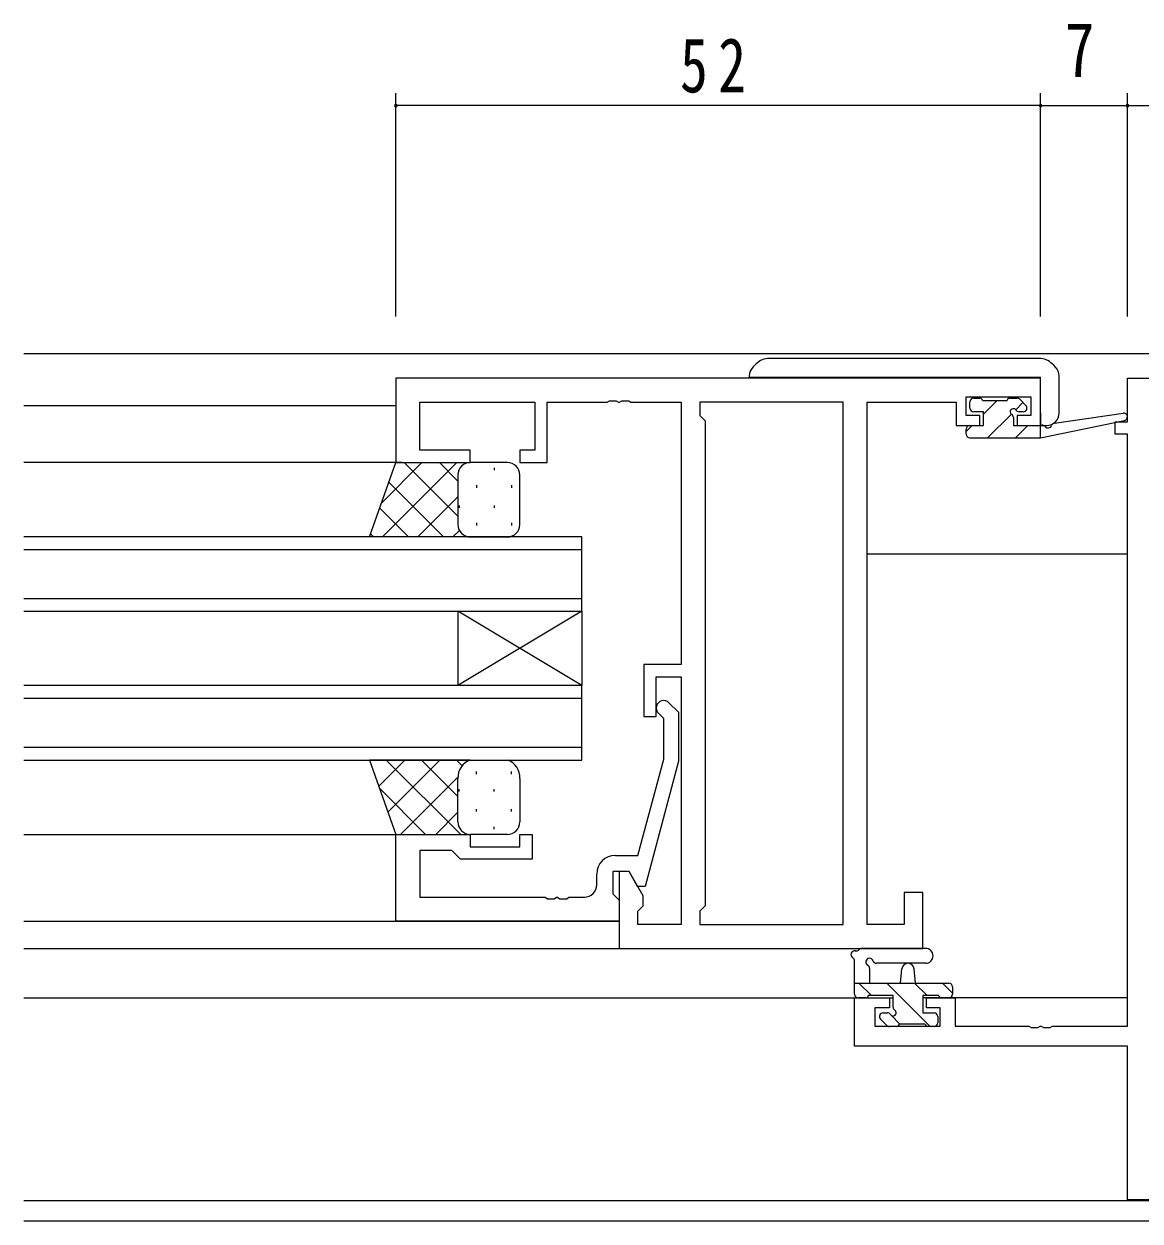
# Model space of a CAD drawing. Units: millimetres on the paper. Extents: x -397 to 397, y -282 to 282.
# Drawn here: x 34.8 to 124.9, y 8.9 to 105.5 of the extents above; entities that cross this region are included whole.
import ezdxf
from ezdxf.enums import TextEntityAlignment as Align

# ---------------------------------------------------------------- set-up
doc = ezdxf.new("R2010")
doc.units = ezdxf.units.MM
for name, color, linetype, lineweight in [('0-3_YKK_11', 7, 'Continuous', 18), ('0-4_YKK_12', 2, 'Continuous', 18), ('0-5_YKK_13', 4, 'Continuous', 18), ('0-7_YKK_D', 6, 'Continuous', 18)]:
    doc.layers.add(name, color=color, linetype=linetype, lineweight=lineweight)
doc.styles.add('ＭＳ ゴシック', font='')
doc.styles.get('ＭＳ ゴシック').set_extended_font_data('MS Gothic')

msp = doc.modelspace()

# ---------------------------------------------------------------- linework, layer by layer
at = {"layer": '0-3_YKK_11'}
for p, q in [((64.842, 76.923), (64.842, 70.123)), ((116.842, 76.923), (64.842, 76.923)), ((116.842, 73.123), (116.842, 76.923)), ((123.842, 73.423), (123.842, 76.923)), ((123.842, 76.923), (143.842, 76.923)), ((110.842, 75.423), (116.042, 75.423)), ((110.842, 73.923), (110.842, 75.423)), ((116.042, 75.423), (116.042, 73.923)), ((66.772, 71.123), (66.772, 74.993)), ((66.772, 74.993), (76.042, 74.993)), ((76.042, 74.993), (76.042, 71.123)), ((77.042, 74.993), (81.884, 74.993)), ((77.042, 70.123), (77.042, 74.993)), ((87.842, 74.993), (87.842, 53.823)), ((100.912, 74.993), (89.342, 74.993)), ((89.342, 74.993), (89.342, 73.923)), ((100.912, 32.853), (100.912, 74.993)), ((100.912, 32.853), (100.912, 74.993)), ((102.842, 74.993), (110.042, 74.993)), ((102.842, 32.853), (102.842, 74.993)), ((110.042, 74.993), (110.042, 74.193)), ((89.342, 73.923), (89.772, 73.493)), ((89.772, 73.493), (89.772, 34.353)), ((110.042, 74.193), (110.042, 73.123)), ((123.842, 24.653), (123.842, 72.423)), ((70.842, 71.123), (66.772, 71.123)), ((70.842, 70.123), (70.842, 71.123)), ((64.842, 70.123), (70.842, 70.123)), ((87.842, 53.823), (84.842, 53.823)), ((84.842, 53.823), (84.842, 49.623)), ((85.842, 52.823), (87.842, 52.823)), ((85.842, 49.623), (85.842, 52.823)), ((87.842, 52.823), (87.842, 32.853)), ((84.842, 49.623), (85.842, 49.623)), ((84.362, 38.423), (86.442, 46.185)), ((87.642, 46.027), (84.935, 35.923)), ((64.842, 33.123), (64.842, 40.123)), ((64.842, 40.123), (70.842, 40.123)), ((66.772, 38.823), (66.772, 35.053)), ((69.342, 38.823), (66.772, 38.823)), ((82.542, 38.423), (84.362, 38.423)), ((81.042, 36.053), (81.042, 36.923)), ((66.772, 35.053), (76.884, 35.053)), ((78.8, 35.053), (80.042, 35.053)), ((82.842, 33.123), (64.842, 33.123)), ((82.842, 30.923), (107.342, 30.923)), ((107.642, 26.923), (109.942, 26.923)), ((123.842, 23.023), (101.842, 23.023)), ((123.842, 10.623), (123.842, 23.023)), ((143.842, 10.623), (123.842, 10.623))]:
    msp.add_line(p, q, dxfattribs=at)
for points in [[(81.884, 74.993), (82.067, 75.113), (82.617, 75.113), (82.8, 74.993), (82.884, 74.993), (83.067, 75.113), (83.617, 75.113), (83.8, 74.993), (87.842, 74.993)], [(110.042, 73.123), (111.942, 73.123), (111.942, 73.923), (110.842, 73.923)], [(116.042, 73.923), (114.942, 73.923), (114.942, 73.123), (116.842, 73.123)], [(123.842, 72.423), (122.842, 72.423), (122.842, 73.423), (123.842, 73.423)], [(76.042, 71.123), (74.842, 71.123), (74.842, 70.123), (77.042, 70.123)], [(86.866, 50.748), (87.642, 49.972), (87.642, 46.027)], [(86.442, 46.185), (86.442, 49.475), (86.018, 49.899)], [(70.842, 40.123), (70.842, 39.123), (74.842, 39.123), (74.842, 40.123), (75.842, 40.123), (75.842, 38.123), (70.042, 38.123), (69.542, 38.623), (69.342, 38.823)], [(84.935, 35.923), (84.335, 35.923), (83.642, 37.123), (82.342, 37.123), (82.342, 35.323), (82.542, 35.123), (82.842, 34.823), (82.842, 33.123)], [(87.842, 32.853), (84.342, 32.853), (84.342, 33.923), (84.772, 34.353), (84.772, 35.166), (83.642, 37.123), (82.842, 37.123), (82.842, 30.923)], [(76.884, 35.053), (77.067, 34.933), (77.617, 34.933), (77.8, 35.053), (77.884, 35.053), (78.067, 34.933), (78.617, 34.933), (78.8, 35.053)], [(107.342, 30.923), (107.342, 35.423), (105.842, 35.423), (105.842, 32.853), (102.842, 32.853)], [(89.772, 34.353), (89.342, 33.923), (89.342, 32.853), (100.912, 32.853)], [(101.842, 23.023), (101.842, 26.923), (104.642, 26.923), (104.642, 26.123), (103.472, 26.123), (103.472, 24.653), (108.742, 24.653), (108.742, 26.123), (107.642, 26.123), (107.642, 26.923)], [(109.942, 26.923), (109.942, 24.653), (115.884, 24.653), (116.067, 24.533), (116.617, 24.533), (116.8, 24.653), (116.884, 24.653), (117.067, 24.533), (117.617, 24.533), (117.8, 24.653), (123.842, 24.653)]]:
    msp.add_lwpolyline(points, dxfattribs=at)
for centre, radius, start, end in [((86.442, 50.323), 0.6, 44.99999, 225.00001), ((82.542, 36.923), 1.5, 90.00001, 179.99999), ((80.042, 36.053), 1, 270.00001, 359.99999)]:
    msp.add_arc(centre, radius, start, end, dxfattribs=at)
at = {"layer": '0-4_YKK_12'}
for p, q in [((34.842, 78.923), (232.842, 78.923)), ((34.842, 74.723), (64.842, 74.723)), ((65.342, 70.123), (34.842, 70.123)), ((79.842, 64.123), (34.842, 64.123)), ((79.842, 58.123), (79.842, 64.123)), ((34.842, 63.123), (79.842, 63.123)), ((123.842, 62.723), (102.842, 62.723)), ((79.842, 59.123), (34.842, 59.123)), ((34.842, 58.123), (79.842, 58.123)), ((69.842, 58.123), (69.842, 52.123)), ((79.842, 52.123), (69.842, 58.123)), ((79.842, 58.123), (69.842, 52.123)), ((79.842, 58.123), (79.842, 52.123)), ((79.842, 52.123), (34.842, 52.123)), ((79.842, 46.123), (79.842, 52.123)), ((34.842, 51.123), (79.842, 51.123)), ((79.842, 47.123), (34.842, 47.123)), ((34.842, 46.123), (79.842, 46.123)), ((34.842, 40.123), (65.342, 40.123)), ((34.842, 33.123), (82.842, 33.123)), ((34.842, 30.923), (83.142, 30.923)), ((34.842, 26.923), (104.942, 26.923)), ((123.842, 26.923), (107.342, 26.923)), ((232.842, 10.553), (34.842, 10.553)), ((232.842, 8.923), (34.842, 8.923))]:
    msp.add_line(p, q, dxfattribs=at)
at = {"layer": '0-5_YKK_13'}
for p, q in [((109.963, 78.524), (94.963, 78.524)), ((93.902, 78.084), (93.635, 77.816)), ((117.895, 77.97), (117.781, 78.084)), ((118.049, 77.816), (117.895, 77.97)), ((93.342, 77.109), (93.342, 77.024)), ((93.342, 76.923), (93.342, 77.024)), ((93.342, 77.024), (94.342, 77.024)), ((94.342, 77.024), (107.342, 77.024)), ((109.342, 77.024), (116.842, 77.024)), ((116.842, 74.124), (116.842, 77.024)), ((118.342, 76.997), (118.342, 77.109)), ((118.342, 74.124), (118.342, 76.997)), ((111.142, 74.523), (111.142, 75.023)), ((111.442, 75.323), (111.942, 75.323)), ((112.142, 75.123), (114.142, 75.123)), ((113.323, 75.123), (112.242, 74.042)), ((114.342, 75.323), (114.942, 75.323)), ((115.417, 74.972), (114.831, 74.386)), ((115.154, 75.235), (115.654, 74.735)), ((112.242, 74.223), (111.442, 74.223)), ((112.242, 73.123), (112.242, 74.223)), ((114.479, 74.034), (112.568, 72.123)), ((115.442, 74.223), (115.103, 74.223)), ((116.84, 72.123), (123.601, 73.53)), ((117.954, 73.297), (123.496, 74.12)), ((111.323, 73.123), (110.842, 72.642)), ((110.842, 72.423), (110.842, 72.823)), ((111.142, 73.123), (112.242, 73.123)), ((115.813, 73.123), (114.813, 72.123)), ((116.84, 73.123), (116.927, 73.137)), ((116.84, 72.123), (116.84, 73.123)), ((116.928, 73.124), (117.342, 73.124)), ((111.142, 72.123), (116.84, 72.123)), ((62.699, 64.123), (64.842, 70.123)), ((63.676, 66.859), (66.94, 70.123)), ((63.769, 64.123), (69.769, 70.123)), ((64.842, 70.123), (70.842, 70.123)), ((69.842, 65.802), (65.521, 70.123)), ((69.842, 68.63), (68.349, 70.123)), ((73.842, 70.123), (70.842, 70.123)), ((72.762, 69.703), (72.762, 69.503)), ((69.842, 69.123), (69.842, 65.123)), ((74.842, 65.123), (74.842, 69.123)), ((68.692, 64.123), (64.276, 68.539)), ((71.347, 68.288), (71.347, 68.088)), ((74.177, 68.288), (74.177, 68.088)), ((66.597, 64.123), (69.842, 67.368)), ((69.932, 66.673), (69.932, 66.473)), ((72.762, 66.673), (72.762, 66.473)), ((65.864, 64.123), (63.532, 66.455)), ((71.347, 65.258), (71.347, 65.058)), ((74.177, 65.258), (74.177, 65.058)), ((70.842, 64.123), (62.699, 64.123)), ((63.035, 64.123), (62.787, 64.371)), ((69.426, 64.123), (69.958, 64.656)), ((70.842, 64.123), (73.842, 64.123)), ((70.842, 46.123), (62.699, 46.123)), ((62.699, 46.123), (64.842, 40.123)), ((62.71, 46.093), (62.739, 46.123)), ((63.454, 44.009), (65.568, 46.123)), ((70.065, 40.123), (64.065, 46.123)), ((64.198, 41.925), (68.396, 46.123)), ((69.842, 43.175), (66.893, 46.123)), ((70.188, 45.657), (69.722, 46.123)), ((70.842, 46.123), (73.842, 46.123)), ((65.225, 40.123), (69.842, 44.74)), ((69.842, 41.123), (69.842, 44.623)), ((71.347, 44.988), (71.347, 45.188)), ((74.177, 44.988), (74.177, 45.188)), ((74.842, 44.623), (74.842, 41.123)), ((67.236, 40.123), (63.512, 43.848)), ((69.932, 43.573), (69.932, 43.773)), ((72.762, 43.573), (72.762, 43.773)), ((68.053, 40.123), (69.842, 41.912)), ((71.347, 41.958), (71.347, 42.158)), ((74.177, 41.958), (74.177, 42.158)), ((69.932, 40.709), (69.932, 40.743)), ((72.762, 40.543), (72.762, 40.743)), ((64.842, 40.123), (70.842, 40.123)), ((73.842, 40.123), (70.842, 40.123)), ((107.57, 30.923), (102.407, 30.923)), ((101.842, 27.223), (101.842, 29.904)), ((103.042, 29.304), (103.042, 28.123)), ((107.57, 29.723), (103.609, 29.721)), ((105.542, 28.123), (105.644, 29.268)), ((106.742, 28.123), (106.64, 29.268)), ((101.842, 28.123), (109.442, 28.123)), ((103.189, 27.123), (102.189, 28.123)), ((107.934, 24.623), (104.434, 28.123)), ((107.679, 27.123), (106.679, 28.123)), ((109.742, 27.305), (108.924, 28.123)), ((109.742, 27.823), (109.742, 27.223)), ((102.742, 26.923), (102.142, 26.923)), ((109.442, 26.923), (108.842, 26.923)), ((104.43, 24.711), (103.93, 25.211)), ((104.142, 25.723), (104.481, 25.723)), ((104.757, 25.555), (104.626, 25.686)), ((105.489, 24.823), (104.774, 25.538)), ((108.542, 25.423), (108.542, 24.923)), ((105.242, 24.623), (104.642, 24.623)), ((107.542, 24.823), (105.442, 24.823)), ((108.242, 24.623), (107.742, 24.623))]:
    msp.add_line(p, q, dxfattribs=at)
for points in [[(116.72, 78.524), (116.67, 78.524), (109.963, 78.524)], [(107.342, 77.024), (107.634, 77.024), (108.298, 77.024), (108.342, 77.024), (109.342, 77.024)], [(114.642, 73.762), (114.642, 73.123), (116.84, 73.123)], [(116.842, 74.124), (116.842, 73.124), (116.928, 73.124)], [(104.942, 26.184), (104.942, 27.123), (102.942, 27.123)], [(108.642, 27.123), (107.342, 27.123), (107.342, 25.723), (108.242, 25.723)]]:
    msp.add_lwpolyline(points, dxfattribs=at)
for centre, radius, start, end in [((94.963, 77.024), 1.5, 90, 135), ((116.72, 77.024), 1.5, 45, 90), ((94.342, 77.109), 1, 135, 180), ((117.342, 77.109), 1, 0, 45), ((111.442, 75.023), 0.3, 90, 180), ((111.442, 74.523), 0.3, 180, 270), ((111.942, 75.123), 0.2, 0, 90), ((114.342, 75.123), 0.2, 90, 180), ((114.642, 74.223), 0.25, 33.05573, 236.94427), ((114.942, 75.023), 0.3, 45, 90), ((115.442, 74.523), 0.3, 270, 45), ((114.342, 73.762), 0.3, 0, 56.94427), ((115.103, 74.523), 0.3, 213.05573, 270), ((117.342, 74.124), 1, 270, 0), ((123.54, 73.823), 0.3, 281.74981, 98.44936), ((111.142, 72.823), 0.3, 90, 180), ((116.975, 72.841), 0.3, 39.19754, 99.19754), ((117.44, 73.22), 0.3, 219.19754, 338.44936), ((117.998, 73), 0.3, 98.44936, 158.44936), ((111.142, 72.423), 0.3, 180, 270), ((70.842, 69.123), 1, 90.0001, 180.0001), ((73.842, 69.123), 1, 0.0001, 90.0001), ((70.842, 65.123), 1, 180.0001, 270.0001), ((73.842, 65.123), 1, 270.0001, 0.0001), ((71.374, 44.685), 1.534, 110.30864, 182.31157), ((73.31, 44.685), 1.534, 357.6883, 69.69119), ((70.842, 41.123), 1, 179.9999, 269.9999), ((73.842, 41.123), 1, 269.9999, 359.9999), ((102.407, 30.623), 0.3, 90, 139.47122), ((107.569, 30.323), 0.6, 270.04023, 90.04023), ((101.842, 30.423), 0.3, 79.47122, 240), ((101.542, 29.904), 0.3, 0, 60), ((101.951, 31.013), 0.3, 259.47122, 319.47122), ((103.042, 29.823), 0.3, 19.18976, 240), ((102.742, 29.304), 0.3, 0, 60), ((103.608, 30.021), 0.3, 199.18976, 270.04023), ((106.142, 29.223), 0.5, 5.09207, 174.90793), ((109.442, 27.823), 0.3, 0, 90), ((102.142, 27.223), 0.3, 180, 270), ((102.742, 27.123), 0.2, 270, 0), ((108.842, 27.123), 0.2, 180, 270), ((109.442, 27.223), 0.3, 270, 0), ((105.242, 26.184), 0.3, 180, 236.94427), ((104.142, 25.423), 0.3, 90, 225), ((104.481, 25.423), 0.3, 33.05573, 90), ((104.942, 25.723), 0.25, 213.05573, 56.94427), ((108.242, 25.423), 0.3, 0, 90), ((104.642, 24.923), 0.3, 225, 270), ((105.242, 24.823), 0.2, 270, 0), ((107.742, 24.823), 0.2, 180, 270), ((108.242, 24.923), 0.3, 270, 0)]:
    msp.add_arc(centre, radius, start, end, dxfattribs=at)
at = {"layer": '0-7_YKK_D'}
for p, q in [((64.842, 81.923), (64.842, 99.923)), ((116.842, 81.923), (116.842, 99.923)), ((116.844, 81.923), (116.844, 99.923)), ((123.842, 81.923), (123.842, 99.923)), ((123.842, 81.923), (123.842, 99.923)), ((116.842, 98.923), (64.842, 98.923))]:
    msp.add_line(p, q, dxfattribs=at)
msp.add_lwpolyline([(116.844, 98.923), (123.842, 98.923), (143.842, 98.923)], dxfattribs=at)
for centre, start, end in [((64.842, 98.923), 0, 180), ((64.842, 98.923), 180, 0), ((116.842, 98.923), 0, 180), ((116.842, 98.923), 180, 0), ((116.844, 98.923), 0, 180), ((116.844, 98.923), 180, 0), ((123.842, 98.923), 0, 180), ((123.842, 98.923), 0, 180), ((123.842, 98.923), 180, 0), ((123.842, 98.923), 180, 0)]:
    msp.add_arc(centre, 0.106, start, end, dxfattribs=at)

# ---------------------------------------------------------------- texts
at = {"layer": '0-7_YKK_D', "color": 7, "style": 'ＭＳ ゴシック', "width": 0.8}
msp.add_text('7', height=4.399, dxfattribs=at).set_placement((118.796, 99.923), align=Align.BOTTOM_LEFT)
at = {"layer": '0-7_YKK_D', "color": 7, "insert": (87.76, 99.923), "char_height": 4.399, "attachment_point": 7, "style": 'ＭＳ ゴシック'}
msp.add_mtext('\\T1.37;\\W0.75;52', dxfattribs=at)

doc.saveas('drawing.dxf')
